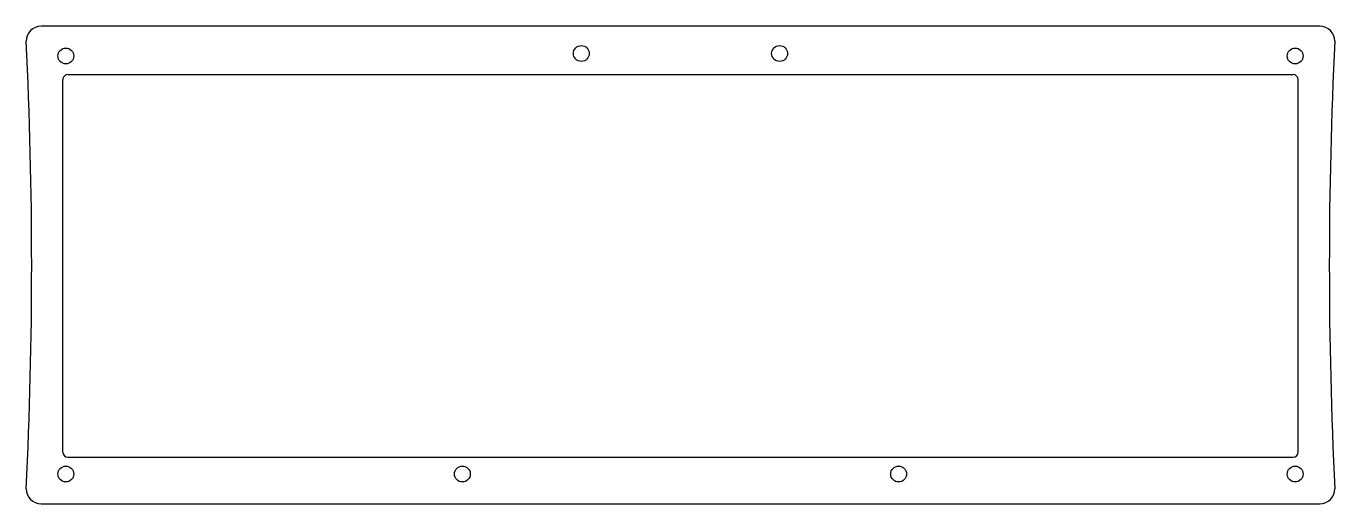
# Model space of a CAD drawing. Header units: millimetres. Extents: x 1 to 265, y 2 to 98.
import ezdxf

# ---------------------------------------------------------------- set-up
doc = ezdxf.new("R2010")
doc.units = ezdxf.units.MM
doc.layers.get('0').update_dxf_attribs({"lineweight": 25, "true_color": 0x000000})

msp = doc.modelspace()

# ---------------------------------------------------------------- linework, layer by layer
for p, q in [((261.65, 98.07), (4, 98.07)), ((8.4, 12.27), (8.4, 87.33)), ((9.4, 88.33), (256.25, 88.33)), ((257.25, 12.27), (257.25, 87.33)), ((9.4, 11.27), (256.25, 11.27)), ((4, 1.87), (261.65, 1.87))]:
    msp.add_line(p, q)
for centre in [(9, 92.07), (112.84, 92.57), (152.79, 92.57), (256.65, 92.07), (9, 7.87), (88.88, 7.87), (176.77, 7.87), (256.65, 7.87)]:
    msp.add_circle(centre, 1.6)
for centre, radius, start, end in [((4, 95.07), 3, 90, 180), ((261.65, 95.07), 3, 0, 90), ((-915.9, 49.97), 918.01, 357.18403, 2.81597), ((1181.55, 49.97), 918.01, 177.18403, 182.81597), ((9.4, 87.33), 1, 90, 180), ((256.25, 87.33), 1, 0, 90), ((9.4, 12.27), 1, 180, 270), ((256.25, 12.27), 1, 270, 0), ((4, 4.87), 3, 180, 270), ((261.65, 4.87), 3, 270, 0)]:
    msp.add_arc(centre, radius, start, end)

doc.saveas('drawing.dxf')
